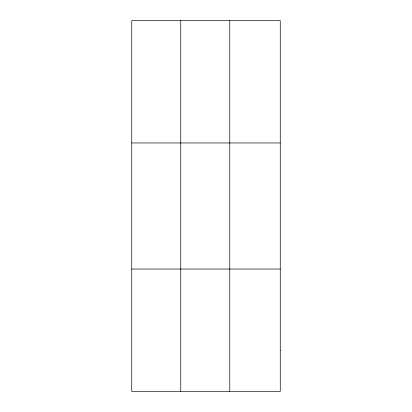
<?xml version="1.0" encoding="UTF-8"?>
<svg xmlns="http://www.w3.org/2000/svg" width="412" height="412" viewBox="0 0 412 412"><rect width="100%" height="100%" fill="white"/><g stroke="black" fill="none" stroke-linecap="round" stroke-linejoin="round"><path stroke-width="0.62" d="M180.75 391.4L180.75 20.6M229.762 391.4L229.762 20.6M131.737 142.964L280.263 142.964M131.737 269.036L280.263 269.036M280.263 350.612L280.263 391.4L131.737 391.4L131.737 20.6L280.263 20.6L280.263 350.612"/></g></svg>
